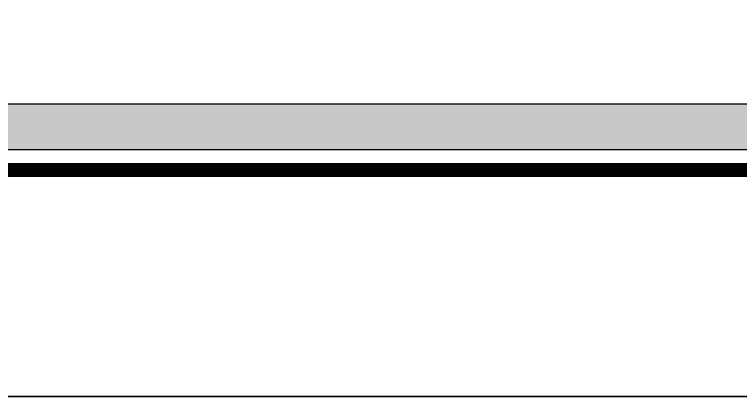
# Model space of a CAD drawing. Header units: inches. Extents: x 70 to 1974, y -315 to 363.
# Drawn here: x 288.69 to 293.87, y -204.29 to -201.56 of the extents above; entities that cross this region are included whole.
import ezdxf

# ---------------------------------------------------------------- set-up
doc = ezdxf.new("R2010")
doc.units = ezdxf.units.IN
doc.header["$MEASUREMENT"] = 0
doc.layers.add('3', color=244, linetype='Continuous', lineweight=20)

# ---------------------------------------------------------------- blocks, each defined once
blk = doc.blocks.new('k2')
at = {"true_color": 0x636466}
h = blk.add_hatch(color=251, dxfattribs=at)
h.dxf.hatch_style = 1
h.paths.add_polyline_path([(-380.8335, -188.2827), (-390.1598, -188.278), (-417.1588, -188.2824), (-417.1588, -188.5971), (-380.8335, -188.5968)])
blk.add_line((-417.1588, -188.6019), (-380.8335, -188.6019))
for points in [[(-378.6286, -190.3624), (-420.6329, -190.3624), (-420.6329, -160.6624), (-378.6286, -160.6624)], [(-420.6329, -160.6624), (-378.6286, -160.6624), (-378.6286, -190.3624), (-420.6329, -190.3624)], [(-378.6286, -190.3624), (-378.6286, -160.6624), (-420.6329, -160.6624), (-420.6329, -190.3624)], [(-417.1588, -188.6019), (-380.8335, -188.6019), (-380.8335, -188.2776), (-417.1588, -188.2776)]]:
    blk.add_lwpolyline(points, close=True)
at = {"layer": '3', "const_width": 0.1}
blk.add_lwpolyline([(-380.8335, -188.7532), (-417.1553, -188.7453)], dxfattribs=at)

msp = doc.modelspace()

# ---------------------------------------------------------------- block references
msp.add_blockref('k2', (699.22777, -13.923))

doc.saveas('drawing.dxf')
